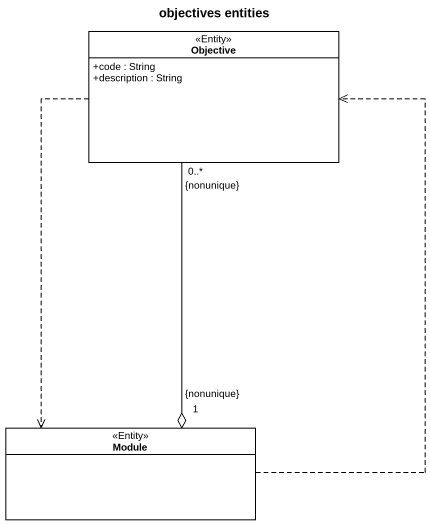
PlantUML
@startuml
title objectives entities
hide circle
hide empty members
skinparam classAttributeIconSize 0
class Objective <<Entity>> {
  +code : String
  +description : String
}
class Module <<Entity>>
Objective ..> Module
Module "1\n{nonunique}" o-up- "0..*\n{nonunique}" Objective
Module .up.> Objective
@enduml
